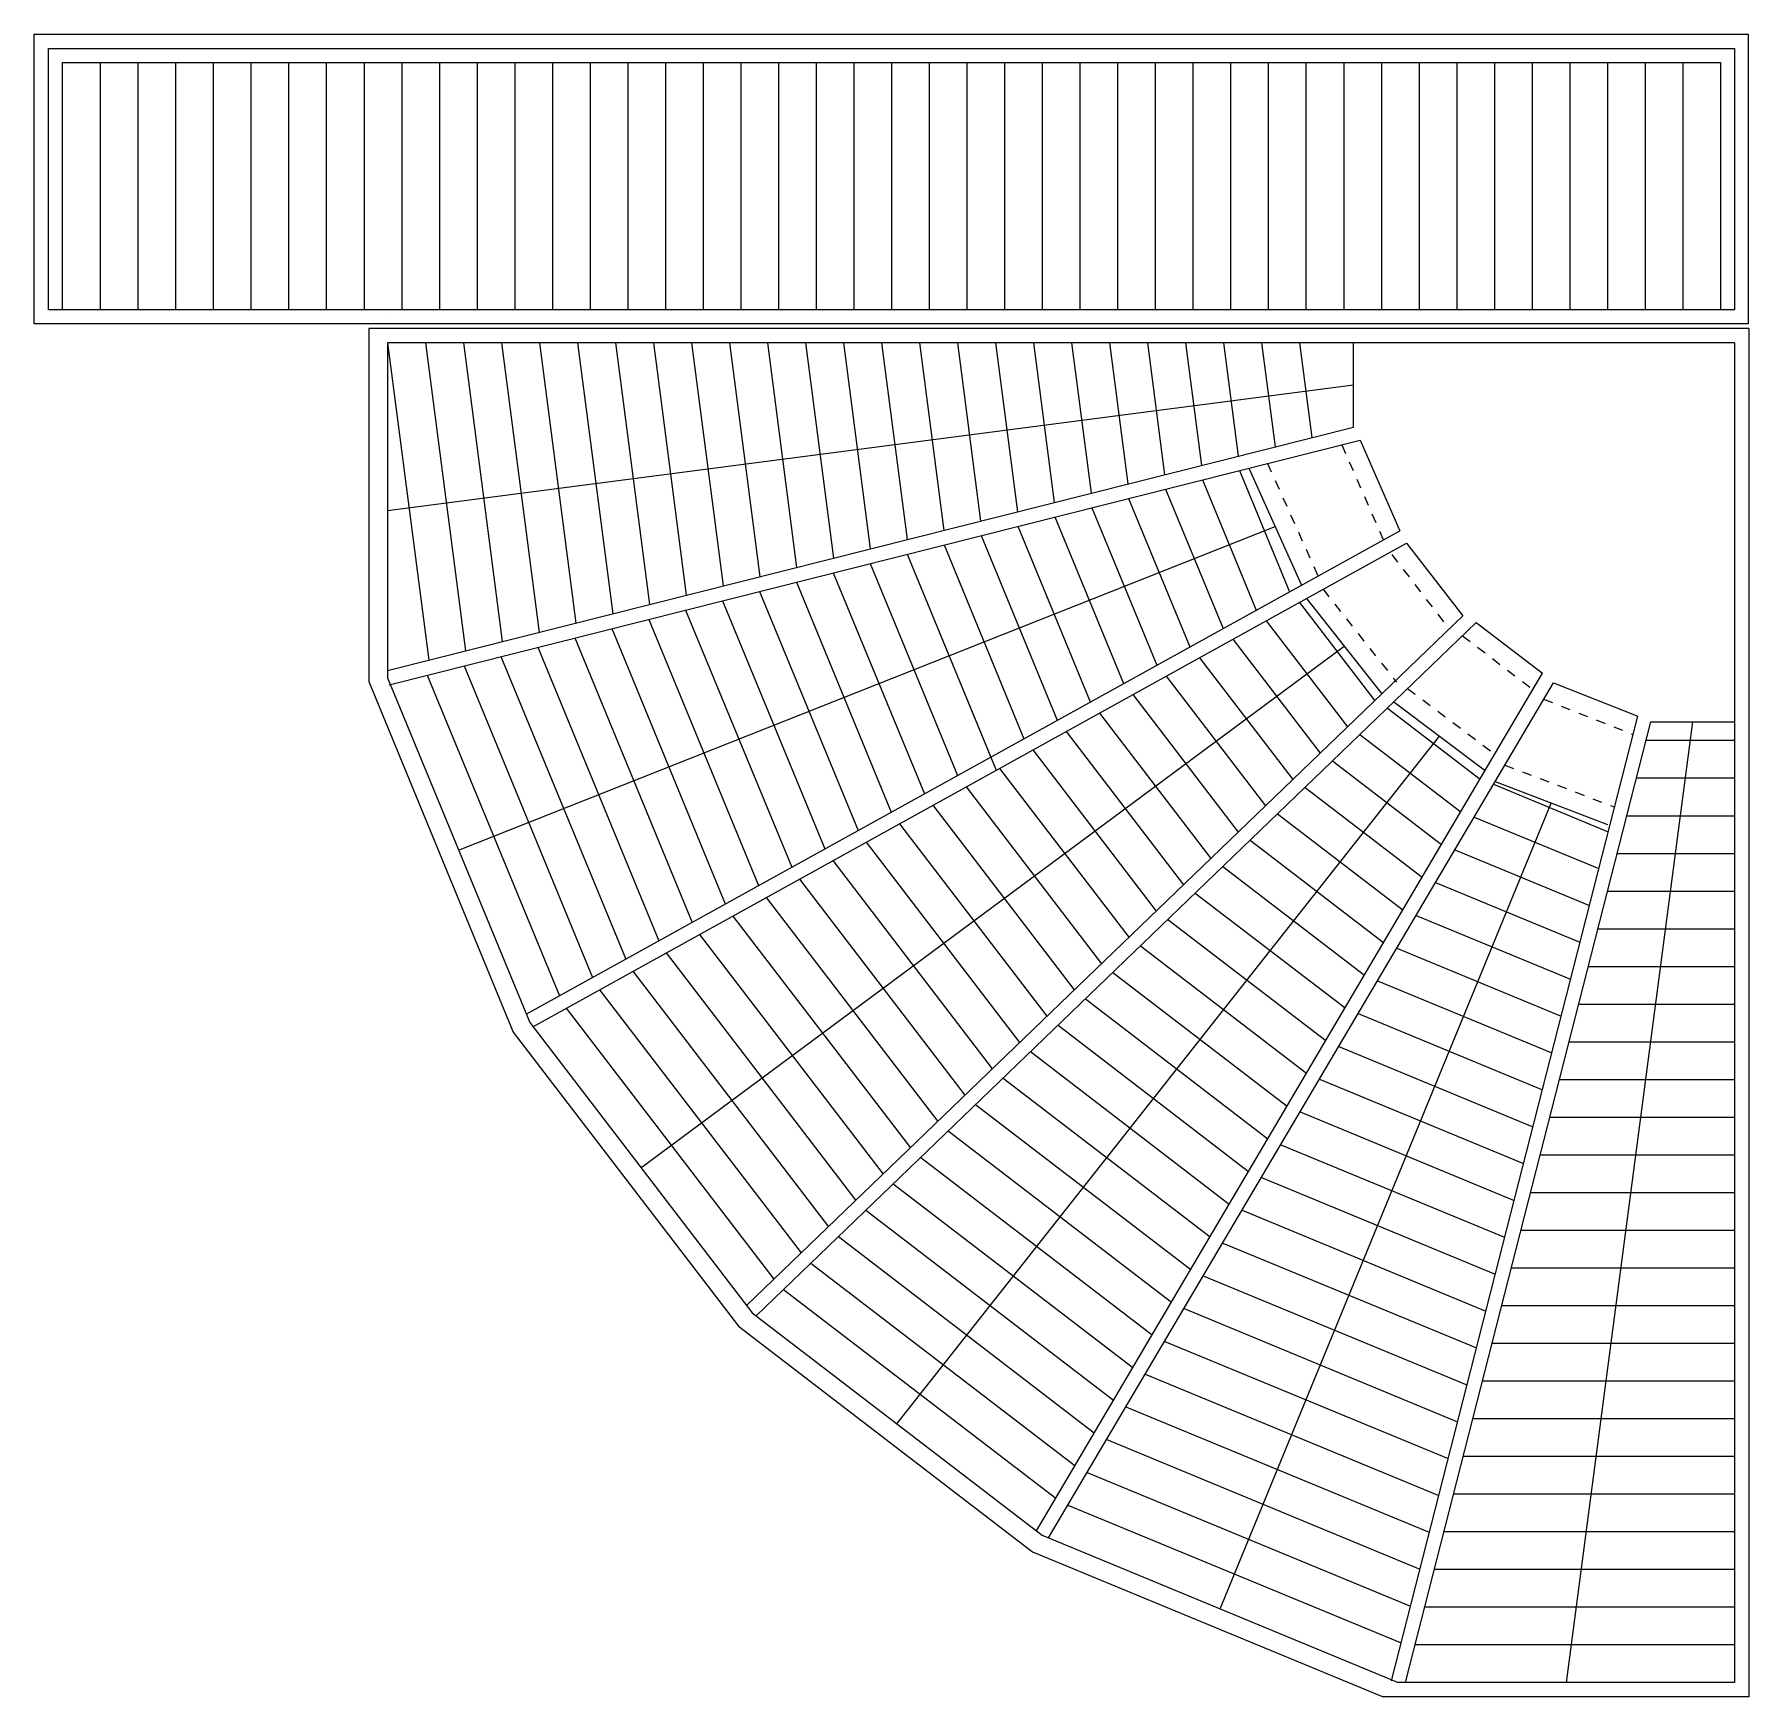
# Model space of a CAD drawing. Header units: centimetres. Extents: x -15 to 273, y 1 to 137.
# Drawn here: x 28.85 to 47.05, y 7.63 to 25.28 of the extents above; entities that cross this region are included whole.
import ezdxf

# ---------------------------------------------------------------- set-up
doc = ezdxf.new("R2010")
doc.units = ezdxf.units.CM
doc.header["$LTSCALE"] = 0.003
doc.header["$MEASUREMENT"] = 0
doc.linetypes.add('HIDDEN', pattern=[0.375, 0.25, -0.125])
for name, color, linetype in [('ALV', 2, 'CONTINUOUS'), ('COB', 1, 'CONTINUOUS'), ('PROJ', 1, 'HIDDEN')]:
    doc.layers.add(name, color=color, linetype=linetype)

msp = doc.modelspace()

# ---------------------------------------------------------------- linework, layer by layer
at = {"layer": 'ALV'}
for p, q in [((28.847, 25.277), (47.042, 25.277)), ((28.847, 22.202), (28.847, 25.277)), ((28.997, 25.127), (46.897, 25.127)), ((28.997, 22.352), (28.997, 25.127)), ((46.897, 25.127), (46.897, 22.352)), ((47.042, 25.277), (47.042, 22.202)), ((29.147, 24.977), (46.747, 24.977)), ((29.147, 22.352), (29.147, 24.977)), ((46.747, 24.977), (46.747, 22.352)), ((46.897, 22.352), (28.997, 22.352)), ((32.597, 22.277), (32.597, 22.277)), ((47.042, 22.202), (28.847, 22.202)), ((32.397, 22.152), (32.397, 18.404)), ((47.047, 22.152), (32.397, 22.152)), ((47.047, 22.152), (47.047, 7.627)), ((32.597, 22.002), (32.597, 18.443)), ((46.897, 22.002), (32.597, 22.002)), ((42.853, 21.106), (42.853, 22.002)), ((46.897, 22.002), (46.897, 7.777)), ((32.597, 18.521), (42.853, 21.106)), ((32.615, 18.371), (42.923, 20.969)), ((42.923, 20.969), (43.344, 20.006)), ((41.64, 20.646), (42.171, 19.358)), ((41.741, 20.671), (42.299, 19.428)), ((34.069, 14.873), (43.344, 20.006)), ((34.139, 14.74), (43.415, 19.875)), ((43.415, 19.875), (44.012, 19.102)), ((42.352, 19.286), (43.151, 18.273)), ((36.407, 11.78), (44.012, 19.102)), ((36.509, 11.67), (44.155, 19.031)), ((44.155, 19.031), (44.859, 18.492)), ((32.397, 18.404), (33.931, 14.683)), ((32.597, 18.443), (34.106, 14.784)), ((39.485, 9.387), (44.859, 18.492)), ((39.615, 9.312), (44.973, 18.391)), ((44.973, 18.391), (45.869, 18.038)), ((43.212, 18.123), (44.195, 17.368)), ((43.254, 7.795), (45.869, 18.038)), ((43.28, 18.189), (44.25, 17.461)), ((43.404, 7.777), (46.008, 17.977)), ((46.008, 17.977), (46.897, 17.977)), ((44.338, 17.314), (45.555, 16.81)), ((44.355, 17.343), (45.547, 16.887)), ((34.017, 14.844), (34.017, 14.844)), ((34.106, 14.784), (36.466, 11.703)), ((33.931, 14.683), (36.323, 11.56)), ((36.364, 11.738), (36.364, 11.738)), ((36.466, 11.703), (39.545, 9.341)), ((36.323, 11.56), (39.444, 9.166)), ((39.437, 9.348), (39.437, 9.348)), ((39.545, 9.341), (43.326, 7.777)), ((39.444, 9.166), (43.166, 7.627)), ((43.042, 7.894), (43.042, 7.894)), ((46.847, 7.827), (46.847, 7.827)), ((46.897, 7.777), (43.326, 7.777)), ((47.047, 7.627), (43.166, 7.627))]:
    msp.add_line(p, q, dxfattribs=at)
at = {"layer": 'COB'}
for p, q in [((29.547, 24.977), (29.547, 22.352)), ((29.947, 24.977), (29.947, 22.352)), ((30.347, 24.977), (30.347, 22.352)), ((30.347, 24.977), (30.347, 22.352)), ((30.747, 24.977), (30.747, 22.352)), ((31.147, 24.977), (31.147, 22.352)), ((31.547, 24.977), (31.547, 22.352)), ((31.947, 24.977), (31.947, 22.352)), ((32.347, 24.977), (32.347, 22.352)), ((32.747, 24.977), (32.747, 22.352)), ((33.147, 24.977), (33.147, 22.352)), ((33.547, 24.977), (33.547, 22.352)), ((33.947, 24.977), (33.947, 22.352)), ((34.347, 24.977), (34.347, 22.352)), ((34.747, 24.977), (34.747, 22.352)), ((35.147, 24.977), (35.147, 22.352)), ((35.547, 24.977), (35.547, 22.352)), ((35.947, 24.977), (35.947, 22.352)), ((36.347, 24.977), (36.347, 22.352)), ((36.747, 24.977), (36.747, 22.352)), ((37.147, 24.977), (37.147, 22.352)), ((37.547, 24.977), (37.547, 22.352)), ((37.947, 24.977), (37.947, 22.352)), ((38.347, 24.977), (38.347, 22.352)), ((38.747, 24.977), (38.747, 22.352)), ((39.147, 24.977), (39.147, 22.352)), ((39.547, 24.977), (39.547, 22.352)), ((39.947, 24.977), (39.947, 22.352)), ((40.347, 24.977), (40.347, 22.352)), ((40.747, 24.977), (40.747, 22.352)), ((41.147, 24.977), (41.147, 22.352)), ((41.547, 24.977), (41.547, 22.352)), ((41.947, 24.977), (41.947, 22.352)), ((42.347, 24.977), (42.347, 22.352)), ((42.747, 24.977), (42.747, 22.352)), ((43.147, 24.977), (43.147, 22.352)), ((43.547, 24.977), (43.547, 22.352)), ((43.947, 24.977), (43.947, 22.352)), ((44.347, 24.977), (44.347, 22.352)), ((44.747, 24.977), (44.747, 22.352)), ((45.147, 24.977), (45.147, 22.352)), ((45.547, 24.977), (45.547, 22.352)), ((45.947, 24.977), (45.947, 22.352)), ((46.347, 24.977), (46.347, 22.352)), ((32.597, 22.002), (33.034, 18.631)), ((33, 22.002), (33.425, 18.73)), ((33.404, 22.002), (33.815, 18.828)), ((33.807, 22.002), (34.206, 18.926)), ((34.21, 22.002), (34.597, 19.025)), ((34.614, 22.002), (34.987, 19.123)), ((35.017, 22.002), (35.378, 19.222)), ((35.42, 22.002), (35.768, 19.32)), ((35.824, 22.002), (36.159, 19.419)), ((36.227, 22.002), (36.549, 19.517)), ((36.63, 22.002), (36.94, 19.616)), ((37.034, 22.002), (37.331, 19.714)), ((37.437, 22.002), (37.721, 19.813)), ((37.84, 22.002), (38.112, 19.911)), ((38.244, 22.002), (38.502, 20.009)), ((38.647, 22.002), (38.893, 20.108)), ((39.05, 22.002), (39.284, 20.206)), ((39.454, 22.002), (39.674, 20.305)), ((39.857, 22.002), (40.065, 20.403)), ((40.261, 22.002), (40.455, 20.502)), ((40.664, 22.002), (40.846, 20.6)), ((41.067, 22.002), (41.236, 20.699)), ((41.471, 22.002), (41.627, 20.797)), ((41.874, 22.002), (42.018, 20.895)), ((42.277, 22.002), (42.408, 20.994)), ((32.597, 20.222), (42.853, 21.554)), ((40.856, 20.448), (41.467, 18.968)), ((41.248, 20.547), (41.819, 19.163)), ((40.072, 20.25), (40.762, 18.578)), ((40.464, 20.349), (41.114, 18.773)), ((33.351, 16.614), (42.02, 20.05)), ((39.288, 20.053), (40.057, 18.188)), ((39.68, 20.152), (40.41, 18.383)), ((38.505, 19.855), (39.353, 17.798)), ((38.897, 19.954), (39.705, 17.993)), ((37.721, 19.658), (38.648, 17.408)), ((37.721, 19.658), (38.648, 17.408)), ((38.113, 19.757), (39.001, 17.603)), ((38.113, 19.757), (39.058, 17.463)), ((38.113, 19.757), (39.001, 17.603)), ((38.113, 19.757), (39.001, 17.603)), ((37.329, 19.559), (38.296, 17.213)), ((36.545, 19.361), (37.592, 16.823)), ((36.937, 19.46), (37.944, 17.018)), ((36.937, 19.46), (37.944, 17.018)), ((35.761, 19.164), (36.887, 16.433)), ((36.153, 19.263), (37.239, 16.628)), ((42.277, 19.245), (43.077, 18.201)), ((34.977, 18.966), (36.182, 16.043)), ((35.369, 19.065), (36.535, 16.238)), ((41.923, 19.049), (42.787, 17.922)), ((34.193, 18.769), (35.478, 15.653)), ((34.585, 18.867), (35.83, 15.848)), ((35.286, 13.243), (42.751, 18.78)), ((41.57, 18.853), (42.497, 17.643)), ((33.41, 18.571), (34.773, 15.263)), ((33.801, 18.67), (35.126, 15.458)), ((41.216, 18.657), (42.207, 17.364)), ((33.018, 18.472), (34.421, 15.068)), ((40.862, 18.461), (41.917, 17.085)), ((40.508, 18.266), (41.627, 16.805)), ((40.154, 18.07), (41.337, 16.526)), ((39.8, 17.874), (41.047, 16.247)), ((42.92, 17.843), (43.991, 17.021)), ((45.112, 7.777), (46.452, 17.977)), ((38.005, 10.522), (43.765, 17.825)), ((39.447, 17.678), (40.757, 15.968)), ((46.897, 17.777), (45.957, 17.777)), ((39.093, 17.482), (40.467, 15.689)), ((42.629, 17.562), (43.786, 16.674)), ((46.897, 17.377), (45.855, 17.377)), ((38.739, 17.286), (40.177, 15.409)), ((41.435, 8.559), (44.951, 17.115)), ((42.337, 17.281), (43.581, 16.327)), ((38.385, 17.091), (39.887, 15.13)), ((42.046, 17.001), (43.376, 15.98)), ((44.132, 16.966), (45.455, 16.419)), ((46.897, 16.977), (45.752, 16.977)), ((38.031, 16.895), (39.597, 14.851)), ((37.677, 16.699), (39.307, 14.572)), ((41.754, 16.72), (43.171, 15.633)), ((43.927, 16.618), (45.355, 16.027)), ((43.927, 16.618), (45.355, 16.027)), ((46.897, 16.577), (45.65, 16.577)), ((37.323, 16.503), (39.017, 14.292)), ((41.463, 16.44), (42.967, 15.286)), ((36.97, 16.307), (38.727, 14.013)), ((43.722, 16.27), (45.255, 15.636)), ((36.616, 16.111), (38.437, 13.734)), ((41.172, 16.159), (42.762, 14.939)), ((46.897, 16.177), (45.548, 16.177)), ((36.262, 15.915), (38.147, 13.455)), ((40.88, 15.878), (42.557, 14.592)), ((43.516, 15.922), (45.155, 15.244)), ((35.908, 15.72), (37.857, 13.176)), ((46.897, 15.777), (45.446, 15.777)), ((35.554, 15.524), (37.567, 12.896)), ((40.589, 15.598), (42.352, 14.245)), ((43.311, 15.574), (45.055, 14.853)), ((43.311, 15.574), (45.055, 14.853)), ((35.2, 15.328), (37.277, 12.617)), ((40.297, 15.317), (42.147, 13.898)), ((46.897, 15.377), (45.344, 15.377)), ((34.846, 15.132), (36.987, 12.338)), ((43.106, 15.227), (44.956, 14.461)), ((34.493, 14.936), (36.697, 12.059)), ((40.006, 15.037), (41.942, 13.551)), ((46.897, 14.977), (45.242, 14.977)), ((39.715, 14.756), (41.738, 13.204)), ((42.9, 14.879), (44.856, 14.07)), ((46.897, 14.577), (45.14, 14.577)), ((39.423, 14.475), (41.533, 12.857)), ((42.695, 14.531), (44.756, 13.678)), ((39.132, 14.195), (41.328, 12.51)), ((42.49, 14.183), (44.656, 13.287)), ((46.897, 14.177), (45.038, 14.177)), ((38.84, 13.914), (41.123, 12.163)), ((42.284, 13.835), (44.556, 12.895)), ((46.897, 13.777), (44.936, 13.777)), ((38.549, 13.634), (40.918, 11.816)), ((42.079, 13.487), (44.456, 12.504)), ((38.258, 13.353), (40.714, 11.469)), ((46.897, 13.377), (44.833, 13.377)), ((41.874, 13.139), (44.356, 12.112)), ((37.966, 13.073), (40.509, 11.122)), ((46.897, 12.977), (44.731, 12.977)), ((37.675, 12.792), (40.304, 10.775)), ((41.668, 12.791), (44.256, 11.721)), ((46.897, 12.577), (44.629, 12.577)), ((37.383, 12.511), (40.099, 10.428)), ((41.463, 12.443), (44.156, 11.329)), ((37.092, 12.231), (39.894, 10.081)), ((41.257, 12.095), (44.056, 10.938)), ((46.897, 12.177), (44.527, 12.177)), ((36.8, 11.95), (39.69, 9.734)), ((41.052, 11.747), (43.956, 10.546)), ((46.897, 11.777), (44.425, 11.777)), ((40.847, 11.399), (43.856, 10.155)), ((46.897, 11.377), (44.323, 11.377)), ((46.897, 11.377), (44.323, 11.377)), ((40.641, 11.051), (43.756, 9.763)), ((46.897, 10.977), (44.221, 10.977)), ((40.436, 10.703), (43.656, 9.372)), ((46.897, 10.577), (44.119, 10.577)), ((40.231, 10.356), (43.556, 8.98)), ((46.897, 10.177), (44.016, 10.177)), ((40.025, 10.008), (43.456, 8.589)), ((39.82, 9.66), (43.356, 8.197)), ((46.897, 9.777), (43.914, 9.777)), ((46.897, 9.377), (43.812, 9.377)), ((46.897, 8.977), (43.71, 8.977)), ((46.897, 8.577), (43.608, 8.577)), ((46.897, 8.177), (43.506, 8.177))]:
    msp.add_line(p, q, dxfattribs=at)
at = {"layer": 'PROJ'}
for p, q in [((42.726, 20.919), (43.168, 19.909)), ((41.938, 20.721), (42.475, 19.525)), ((43.257, 19.752), (43.854, 18.98)), ((42.529, 19.384), (43.308, 18.397)), ((44.009, 18.891), (44.757, 18.319)), ((43.426, 18.329), (44.352, 17.634)), ((44.87, 18.217), (45.819, 17.843)), ((44.458, 17.518), (45.618, 17.074))]:
    msp.add_line(p, q, dxfattribs=at)

doc.saveas('drawing.dxf')
